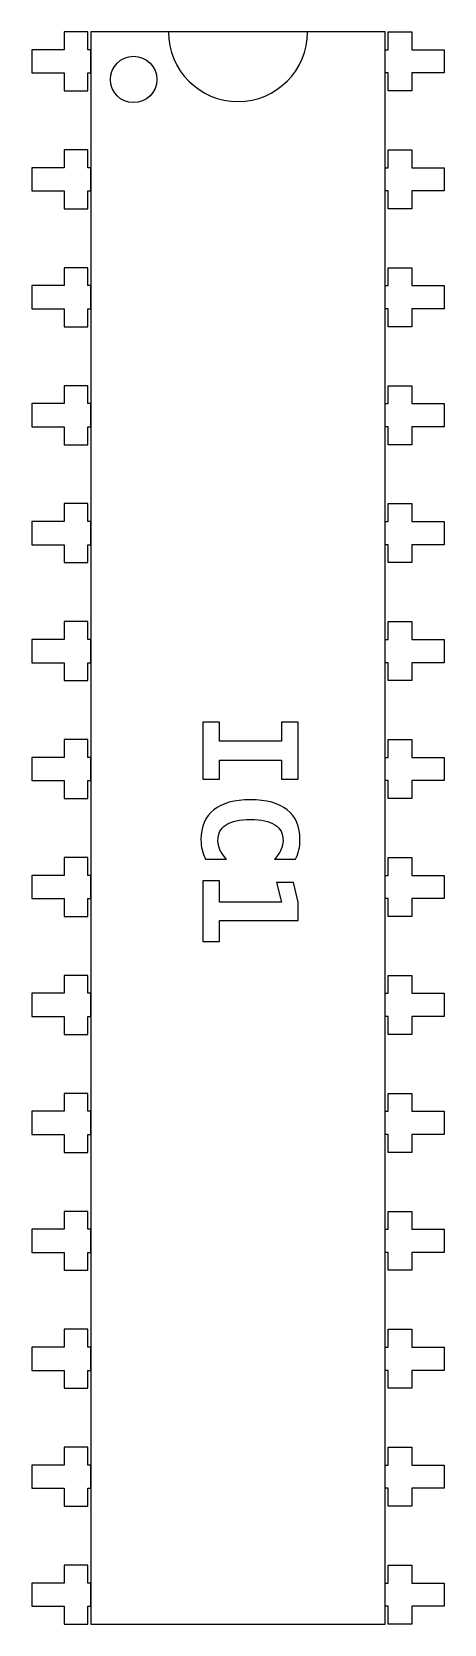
# Model space of a CAD drawing. Header units: centimetres. Extents: x -10.94 to -10.06, y -16.56 to -13.14.
import ezdxf

# ---------------------------------------------------------------- set-up
doc = ezdxf.new("R2010")
doc.units = ezdxf.units.CM
doc.header["$MEASUREMENT"] = 0
doc.layers.add('Layer 1', color=7, linetype='Continuous')

msp = doc.modelspace()

# ---------------------------------------------------------------- linework, layer by layer
at = {"layer": 'Layer 1', "color": 7, "lineweight": 25}
msp.add_ellipse((-10.725, -13.2379), major_axis=(0.05, 0), ratio=0.9998, dxfattribs=at)
for points, knots in [([(-10.82385, -13.26242), (-10.82385, -13.26242), (-10.87465, -13.26242), (-10.87465, -13.26242), (-10.87465, -13.26242), (-10.87465, -13.26242), (-10.87465, -13.22392), (-10.87465, -13.22392), (-10.87465, -13.22392), (-10.87465, -13.22392), (-10.9445, -13.22392), (-10.9445, -13.22392), (-10.9445, -13.22392), (-10.9445, -13.22392), (-10.9445, -13.17392), (-10.9445, -13.17392), (-10.9445, -13.17392), (-10.9445, -13.17392), (-10.87465, -13.17392), (-10.87465, -13.17392), (-10.87465, -13.17392), (-10.87465, -13.17392), (-10.87465, -13.13542), (-10.87465, -13.13542), (-10.87465, -13.13542), (-10.87465, -13.13542), (-10.82385, -13.13542), (-10.82385, -13.13542), (-10.82385, -13.13542), (-10.82385, -13.13542), (-10.82385, -13.17392), (-10.82385, -13.17392), (-10.82385, -13.17392), (-10.82385, -13.17392), (-10.8175, -13.17392), (-10.8175, -13.17392), (-10.8175, -13.17392), (-10.8175, -13.17392), (-10.8175, -13.22392), (-10.8175, -13.22392), (-10.8175, -13.22392), (-10.8175, -13.22392), (-10.82385, -13.22392), (-10.82385, -13.22392), (-10.82385, -13.22392), (-10.82385, -13.22392), (-10.82385, -13.26242), (-10.82385, -13.26242)], [0, 0, 0, 0, 0.0833333, 0.0833333, 0.0833333, 0.0833333, 0.1666667, 0.1666667, 0.1666667, 0.1666667, 0.25, 0.25, 0.25, 0.25, 0.3333333, 0.3333333, 0.3333333, 0.3333333, 0.4166667, 0.4166667, 0.4166667, 0.4166667, 0.5, 0.5, 0.5, 0.5, 0.5833333, 0.5833333, 0.5833333, 0.5833333, 0.6666667, 0.6666667, 0.6666667, 0.6666667, 0.75, 0.75, 0.75, 0.75, 0.8333333, 0.8333333, 0.8333333, 0.8333333, 0.9166667, 0.9166667, 0.9166667, 0.9166667, 1, 1, 1, 1]), ([(-10.8175, -13.13542), (-10.8175, -13.13542), (-10.18251, -13.13542), (-10.18251, -13.13542), (-10.18251, -13.13542), (-10.18251, -13.13542), (-10.18251, -16.5644), (-10.18251, -16.5644), (-10.18251, -16.5644), (-10.18251, -16.5644), (-10.8175, -16.5644), (-10.8175, -16.5644), (-10.8175, -16.5644), (-10.8175, -16.5644), (-10.8175, -13.13542), (-10.8175, -13.13542)], [0, 0, 0, 0, 0.25, 0.25, 0.25, 0.25, 0.5, 0.5, 0.5, 0.5, 0.75, 0.75, 0.75, 0.75, 1, 1, 1, 1]), ([(-10.5, -13.13542), (-10.5, -13.13542), (-10.35001, -13.13542), (-10.35001, -13.13542), (-10.35001, -13.13542), (-10.35001, -13.21824), (-10.4172, -13.28544), (-10.5, -13.28544), (-10.5, -13.28544), (-10.58281, -13.28544), (-10.65, -13.21824), (-10.65, -13.13542), (-10.65, -13.13542), (-10.65, -13.13542), (-10.5, -13.13542), (-10.5, -13.13542)], [0, 0, 0, 0, 0.25, 0.25, 0.25, 0.25, 0.5, 0.5, 0.5, 0.5, 0.75, 0.75, 0.75, 0.75, 1, 1, 1, 1]), ([(-10.17615, -13.26242), (-10.17615, -13.26242), (-10.12535, -13.26242), (-10.12535, -13.26242), (-10.12535, -13.26242), (-10.12535, -13.26242), (-10.12535, -13.22392), (-10.12535, -13.22392), (-10.12535, -13.22392), (-10.12535, -13.22392), (-10.0555, -13.22392), (-10.0555, -13.22392), (-10.0555, -13.22392), (-10.0555, -13.22392), (-10.0555, -13.17392), (-10.0555, -13.17392), (-10.0555, -13.17392), (-10.0555, -13.17392), (-10.12535, -13.17392), (-10.12535, -13.17392), (-10.12535, -13.17392), (-10.12535, -13.17392), (-10.12535, -13.13542), (-10.12535, -13.13542), (-10.12535, -13.13542), (-10.12535, -13.13542), (-10.17615, -13.13542), (-10.17615, -13.13542), (-10.17615, -13.13542), (-10.17615, -13.13542), (-10.17615, -13.17392), (-10.17615, -13.17392), (-10.17615, -13.17392), (-10.17615, -13.17392), (-10.1825, -13.17392), (-10.1825, -13.17392), (-10.1825, -13.17392), (-10.1825, -13.17392), (-10.1825, -13.22392), (-10.1825, -13.22392), (-10.1825, -13.22392), (-10.1825, -13.22392), (-10.17615, -13.22392), (-10.17615, -13.22392), (-10.17615, -13.22392), (-10.17615, -13.22392), (-10.17615, -13.26242), (-10.17615, -13.26242)], [0, 0, 0, 0, 0.0833333, 0.0833333, 0.0833333, 0.0833333, 0.1666667, 0.1666667, 0.1666667, 0.1666667, 0.25, 0.25, 0.25, 0.25, 0.3333333, 0.3333333, 0.3333333, 0.3333333, 0.4166667, 0.4166667, 0.4166667, 0.4166667, 0.5, 0.5, 0.5, 0.5, 0.5833333, 0.5833333, 0.5833333, 0.5833333, 0.6666667, 0.6666667, 0.6666667, 0.6666667, 0.75, 0.75, 0.75, 0.75, 0.8333333, 0.8333333, 0.8333333, 0.8333333, 0.9166667, 0.9166667, 0.9166667, 0.9166667, 1, 1, 1, 1]), ([(-10.82385, -13.51642), (-10.82385, -13.51642), (-10.87465, -13.51642), (-10.87465, -13.51642), (-10.87465, -13.51642), (-10.87465, -13.51642), (-10.87465, -13.47792), (-10.87465, -13.47792), (-10.87465, -13.47792), (-10.87465, -13.47792), (-10.9445, -13.47792), (-10.9445, -13.47792), (-10.9445, -13.47792), (-10.9445, -13.47792), (-10.9445, -13.42792), (-10.9445, -13.42792), (-10.9445, -13.42792), (-10.9445, -13.42792), (-10.87465, -13.42792), (-10.87465, -13.42792), (-10.87465, -13.42792), (-10.87465, -13.42792), (-10.87465, -13.38942), (-10.87465, -13.38942), (-10.87465, -13.38942), (-10.87465, -13.38942), (-10.82385, -13.38942), (-10.82385, -13.38942), (-10.82385, -13.38942), (-10.82385, -13.38942), (-10.82385, -13.42792), (-10.82385, -13.42792), (-10.82385, -13.42792), (-10.82385, -13.42792), (-10.8175, -13.42792), (-10.8175, -13.42792), (-10.8175, -13.42792), (-10.8175, -13.42792), (-10.8175, -13.47792), (-10.8175, -13.47792), (-10.8175, -13.47792), (-10.8175, -13.47792), (-10.82385, -13.47792), (-10.82385, -13.47792), (-10.82385, -13.47792), (-10.82385, -13.47792), (-10.82385, -13.51642), (-10.82385, -13.51642)], [0, 0, 0, 0, 0.0833333, 0.0833333, 0.0833333, 0.0833333, 0.1666667, 0.1666667, 0.1666667, 0.1666667, 0.25, 0.25, 0.25, 0.25, 0.3333333, 0.3333333, 0.3333333, 0.3333333, 0.4166667, 0.4166667, 0.4166667, 0.4166667, 0.5, 0.5, 0.5, 0.5, 0.5833333, 0.5833333, 0.5833333, 0.5833333, 0.6666667, 0.6666667, 0.6666667, 0.6666667, 0.75, 0.75, 0.75, 0.75, 0.8333333, 0.8333333, 0.8333333, 0.8333333, 0.9166667, 0.9166667, 0.9166667, 0.9166667, 1, 1, 1, 1]), ([(-10.17615, -13.51642), (-10.17615, -13.51642), (-10.12535, -13.51642), (-10.12535, -13.51642), (-10.12535, -13.51642), (-10.12535, -13.51642), (-10.12535, -13.47792), (-10.12535, -13.47792), (-10.12535, -13.47792), (-10.12535, -13.47792), (-10.0555, -13.47792), (-10.0555, -13.47792), (-10.0555, -13.47792), (-10.0555, -13.47792), (-10.0555, -13.42792), (-10.0555, -13.42792), (-10.0555, -13.42792), (-10.0555, -13.42792), (-10.12535, -13.42792), (-10.12535, -13.42792), (-10.12535, -13.42792), (-10.12535, -13.42792), (-10.12535, -13.38942), (-10.12535, -13.38942), (-10.12535, -13.38942), (-10.12535, -13.38942), (-10.17615, -13.38942), (-10.17615, -13.38942), (-10.17615, -13.38942), (-10.17615, -13.38942), (-10.17615, -13.42792), (-10.17615, -13.42792), (-10.17615, -13.42792), (-10.17615, -13.42792), (-10.1825, -13.42792), (-10.1825, -13.42792), (-10.1825, -13.42792), (-10.1825, -13.42792), (-10.1825, -13.47792), (-10.1825, -13.47792), (-10.1825, -13.47792), (-10.1825, -13.47792), (-10.17615, -13.47792), (-10.17615, -13.47792), (-10.17615, -13.47792), (-10.17615, -13.47792), (-10.17615, -13.51642), (-10.17615, -13.51642)], [0, 0, 0, 0, 0.0833333, 0.0833333, 0.0833333, 0.0833333, 0.1666667, 0.1666667, 0.1666667, 0.1666667, 0.25, 0.25, 0.25, 0.25, 0.3333333, 0.3333333, 0.3333333, 0.3333333, 0.4166667, 0.4166667, 0.4166667, 0.4166667, 0.5, 0.5, 0.5, 0.5, 0.5833333, 0.5833333, 0.5833333, 0.5833333, 0.6666667, 0.6666667, 0.6666667, 0.6666667, 0.75, 0.75, 0.75, 0.75, 0.8333333, 0.8333333, 0.8333333, 0.8333333, 0.9166667, 0.9166667, 0.9166667, 0.9166667, 1, 1, 1, 1]), ([(-10.82385, -13.77042), (-10.82385, -13.77042), (-10.87465, -13.77042), (-10.87465, -13.77042), (-10.87465, -13.77042), (-10.87465, -13.77042), (-10.87465, -13.73192), (-10.87465, -13.73192), (-10.87465, -13.73192), (-10.87465, -13.73192), (-10.9445, -13.73192), (-10.9445, -13.73192), (-10.9445, -13.73192), (-10.9445, -13.73192), (-10.9445, -13.68192), (-10.9445, -13.68192), (-10.9445, -13.68192), (-10.9445, -13.68192), (-10.87465, -13.68192), (-10.87465, -13.68192), (-10.87465, -13.68192), (-10.87465, -13.68192), (-10.87465, -13.64342), (-10.87465, -13.64342), (-10.87465, -13.64342), (-10.87465, -13.64342), (-10.82385, -13.64342), (-10.82385, -13.64342), (-10.82385, -13.64342), (-10.82385, -13.64342), (-10.82385, -13.68192), (-10.82385, -13.68192), (-10.82385, -13.68192), (-10.82385, -13.68192), (-10.8175, -13.68192), (-10.8175, -13.68192), (-10.8175, -13.68192), (-10.8175, -13.68192), (-10.8175, -13.73192), (-10.8175, -13.73192), (-10.8175, -13.73192), (-10.8175, -13.73192), (-10.82385, -13.73192), (-10.82385, -13.73192), (-10.82385, -13.73192), (-10.82385, -13.73192), (-10.82385, -13.77042), (-10.82385, -13.77042)], [0, 0, 0, 0, 0.0833333, 0.0833333, 0.0833333, 0.0833333, 0.1666667, 0.1666667, 0.1666667, 0.1666667, 0.25, 0.25, 0.25, 0.25, 0.3333333, 0.3333333, 0.3333333, 0.3333333, 0.4166667, 0.4166667, 0.4166667, 0.4166667, 0.5, 0.5, 0.5, 0.5, 0.5833333, 0.5833333, 0.5833333, 0.5833333, 0.6666667, 0.6666667, 0.6666667, 0.6666667, 0.75, 0.75, 0.75, 0.75, 0.8333333, 0.8333333, 0.8333333, 0.8333333, 0.9166667, 0.9166667, 0.9166667, 0.9166667, 1, 1, 1, 1]), ([(-10.17615, -13.77042), (-10.17615, -13.77042), (-10.12535, -13.77042), (-10.12535, -13.77042), (-10.12535, -13.77042), (-10.12535, -13.77042), (-10.12535, -13.73192), (-10.12535, -13.73192), (-10.12535, -13.73192), (-10.12535, -13.73192), (-10.0555, -13.73192), (-10.0555, -13.73192), (-10.0555, -13.73192), (-10.0555, -13.73192), (-10.0555, -13.68192), (-10.0555, -13.68192), (-10.0555, -13.68192), (-10.0555, -13.68192), (-10.12535, -13.68192), (-10.12535, -13.68192), (-10.12535, -13.68192), (-10.12535, -13.68192), (-10.12535, -13.64342), (-10.12535, -13.64342), (-10.12535, -13.64342), (-10.12535, -13.64342), (-10.17615, -13.64342), (-10.17615, -13.64342), (-10.17615, -13.64342), (-10.17615, -13.64342), (-10.17615, -13.68192), (-10.17615, -13.68192), (-10.17615, -13.68192), (-10.17615, -13.68192), (-10.1825, -13.68192), (-10.1825, -13.68192), (-10.1825, -13.68192), (-10.1825, -13.68192), (-10.1825, -13.73192), (-10.1825, -13.73192), (-10.1825, -13.73192), (-10.1825, -13.73192), (-10.17615, -13.73192), (-10.17615, -13.73192), (-10.17615, -13.73192), (-10.17615, -13.73192), (-10.17615, -13.77042), (-10.17615, -13.77042)], [0, 0, 0, 0, 0.0833333, 0.0833333, 0.0833333, 0.0833333, 0.1666667, 0.1666667, 0.1666667, 0.1666667, 0.25, 0.25, 0.25, 0.25, 0.3333333, 0.3333333, 0.3333333, 0.3333333, 0.4166667, 0.4166667, 0.4166667, 0.4166667, 0.5, 0.5, 0.5, 0.5, 0.5833333, 0.5833333, 0.5833333, 0.5833333, 0.6666667, 0.6666667, 0.6666667, 0.6666667, 0.75, 0.75, 0.75, 0.75, 0.8333333, 0.8333333, 0.8333333, 0.8333333, 0.9166667, 0.9166667, 0.9166667, 0.9166667, 1, 1, 1, 1]), ([(-10.82385, -14.02442), (-10.82385, -14.02442), (-10.87465, -14.02442), (-10.87465, -14.02442), (-10.87465, -14.02442), (-10.87465, -14.02442), (-10.87465, -13.98592), (-10.87465, -13.98592), (-10.87465, -13.98592), (-10.87465, -13.98592), (-10.9445, -13.98592), (-10.9445, -13.98592), (-10.9445, -13.98592), (-10.9445, -13.98592), (-10.9445, -13.93592), (-10.9445, -13.93592), (-10.9445, -13.93592), (-10.9445, -13.93592), (-10.87465, -13.93592), (-10.87465, -13.93592), (-10.87465, -13.93592), (-10.87465, -13.93592), (-10.87465, -13.89742), (-10.87465, -13.89742), (-10.87465, -13.89742), (-10.87465, -13.89742), (-10.82385, -13.89742), (-10.82385, -13.89742), (-10.82385, -13.89742), (-10.82385, -13.89742), (-10.82385, -13.93592), (-10.82385, -13.93592), (-10.82385, -13.93592), (-10.82385, -13.93592), (-10.8175, -13.93592), (-10.8175, -13.93592), (-10.8175, -13.93592), (-10.8175, -13.93592), (-10.8175, -13.98592), (-10.8175, -13.98592), (-10.8175, -13.98592), (-10.8175, -13.98592), (-10.82385, -13.98592), (-10.82385, -13.98592), (-10.82385, -13.98592), (-10.82385, -13.98592), (-10.82385, -14.02442), (-10.82385, -14.02442)], [0, 0, 0, 0, 0.0833333, 0.0833333, 0.0833333, 0.0833333, 0.1666667, 0.1666667, 0.1666667, 0.1666667, 0.25, 0.25, 0.25, 0.25, 0.3333333, 0.3333333, 0.3333333, 0.3333333, 0.4166667, 0.4166667, 0.4166667, 0.4166667, 0.5, 0.5, 0.5, 0.5, 0.5833333, 0.5833333, 0.5833333, 0.5833333, 0.6666667, 0.6666667, 0.6666667, 0.6666667, 0.75, 0.75, 0.75, 0.75, 0.8333333, 0.8333333, 0.8333333, 0.8333333, 0.9166667, 0.9166667, 0.9166667, 0.9166667, 1, 1, 1, 1]), ([(-10.17615, -14.02442), (-10.17615, -14.02442), (-10.12535, -14.02442), (-10.12535, -14.02442), (-10.12535, -14.02442), (-10.12535, -14.02442), (-10.12535, -13.98592), (-10.12535, -13.98592), (-10.12535, -13.98592), (-10.12535, -13.98592), (-10.0555, -13.98592), (-10.0555, -13.98592), (-10.0555, -13.98592), (-10.0555, -13.98592), (-10.0555, -13.93592), (-10.0555, -13.93592), (-10.0555, -13.93592), (-10.0555, -13.93592), (-10.12535, -13.93592), (-10.12535, -13.93592), (-10.12535, -13.93592), (-10.12535, -13.93592), (-10.12535, -13.89742), (-10.12535, -13.89742), (-10.12535, -13.89742), (-10.12535, -13.89742), (-10.17615, -13.89742), (-10.17615, -13.89742), (-10.17615, -13.89742), (-10.17615, -13.89742), (-10.17615, -13.93592), (-10.17615, -13.93592), (-10.17615, -13.93592), (-10.17615, -13.93592), (-10.1825, -13.93592), (-10.1825, -13.93592), (-10.1825, -13.93592), (-10.1825, -13.93592), (-10.1825, -13.98592), (-10.1825, -13.98592), (-10.1825, -13.98592), (-10.1825, -13.98592), (-10.17615, -13.98592), (-10.17615, -13.98592), (-10.17615, -13.98592), (-10.17615, -13.98592), (-10.17615, -14.02442), (-10.17615, -14.02442)], [0, 0, 0, 0, 0.0833333, 0.0833333, 0.0833333, 0.0833333, 0.1666667, 0.1666667, 0.1666667, 0.1666667, 0.25, 0.25, 0.25, 0.25, 0.3333333, 0.3333333, 0.3333333, 0.3333333, 0.4166667, 0.4166667, 0.4166667, 0.4166667, 0.5, 0.5, 0.5, 0.5, 0.5833333, 0.5833333, 0.5833333, 0.5833333, 0.6666667, 0.6666667, 0.6666667, 0.6666667, 0.75, 0.75, 0.75, 0.75, 0.8333333, 0.8333333, 0.8333333, 0.8333333, 0.9166667, 0.9166667, 0.9166667, 0.9166667, 1, 1, 1, 1]), ([(-10.82385, -14.27842), (-10.82385, -14.27842), (-10.87465, -14.27842), (-10.87465, -14.27842), (-10.87465, -14.27842), (-10.87465, -14.27842), (-10.87465, -14.23992), (-10.87465, -14.23992), (-10.87465, -14.23992), (-10.87465, -14.23992), (-10.9445, -14.23992), (-10.9445, -14.23992), (-10.9445, -14.23992), (-10.9445, -14.23992), (-10.9445, -14.18992), (-10.9445, -14.18992), (-10.9445, -14.18992), (-10.9445, -14.18992), (-10.87465, -14.18992), (-10.87465, -14.18992), (-10.87465, -14.18992), (-10.87465, -14.18992), (-10.87465, -14.15142), (-10.87465, -14.15142), (-10.87465, -14.15142), (-10.87465, -14.15142), (-10.82385, -14.15142), (-10.82385, -14.15142), (-10.82385, -14.15142), (-10.82385, -14.15142), (-10.82385, -14.18992), (-10.82385, -14.18992), (-10.82385, -14.18992), (-10.82385, -14.18992), (-10.8175, -14.18992), (-10.8175, -14.18992), (-10.8175, -14.18992), (-10.8175, -14.18992), (-10.8175, -14.23992), (-10.8175, -14.23992), (-10.8175, -14.23992), (-10.8175, -14.23992), (-10.82385, -14.23992), (-10.82385, -14.23992), (-10.82385, -14.23992), (-10.82385, -14.23992), (-10.82385, -14.27842), (-10.82385, -14.27842)], [0, 0, 0, 0, 0.0833333, 0.0833333, 0.0833333, 0.0833333, 0.1666667, 0.1666667, 0.1666667, 0.1666667, 0.25, 0.25, 0.25, 0.25, 0.3333333, 0.3333333, 0.3333333, 0.3333333, 0.4166667, 0.4166667, 0.4166667, 0.4166667, 0.5, 0.5, 0.5, 0.5, 0.5833333, 0.5833333, 0.5833333, 0.5833333, 0.6666667, 0.6666667, 0.6666667, 0.6666667, 0.75, 0.75, 0.75, 0.75, 0.8333333, 0.8333333, 0.8333333, 0.8333333, 0.9166667, 0.9166667, 0.9166667, 0.9166667, 1, 1, 1, 1]), ([(-10.17615, -14.27842), (-10.17615, -14.27842), (-10.12535, -14.27842), (-10.12535, -14.27842), (-10.12535, -14.27842), (-10.12535, -14.27842), (-10.12535, -14.23992), (-10.12535, -14.23992), (-10.12535, -14.23992), (-10.12535, -14.23992), (-10.0555, -14.23992), (-10.0555, -14.23992), (-10.0555, -14.23992), (-10.0555, -14.23992), (-10.0555, -14.18992), (-10.0555, -14.18992), (-10.0555, -14.18992), (-10.0555, -14.18992), (-10.12535, -14.18992), (-10.12535, -14.18992), (-10.12535, -14.18992), (-10.12535, -14.18992), (-10.12535, -14.15142), (-10.12535, -14.15142), (-10.12535, -14.15142), (-10.12535, -14.15142), (-10.17615, -14.15142), (-10.17615, -14.15142), (-10.17615, -14.15142), (-10.17615, -14.15142), (-10.17615, -14.18992), (-10.17615, -14.18992), (-10.17615, -14.18992), (-10.17615, -14.18992), (-10.1825, -14.18992), (-10.1825, -14.18992), (-10.1825, -14.18992), (-10.1825, -14.18992), (-10.1825, -14.23992), (-10.1825, -14.23992), (-10.1825, -14.23992), (-10.1825, -14.23992), (-10.17615, -14.23992), (-10.17615, -14.23992), (-10.17615, -14.23992), (-10.17615, -14.23992), (-10.17615, -14.27842), (-10.17615, -14.27842)], [0, 0, 0, 0, 0.0833333, 0.0833333, 0.0833333, 0.0833333, 0.1666667, 0.1666667, 0.1666667, 0.1666667, 0.25, 0.25, 0.25, 0.25, 0.3333333, 0.3333333, 0.3333333, 0.3333333, 0.4166667, 0.4166667, 0.4166667, 0.4166667, 0.5, 0.5, 0.5, 0.5, 0.5833333, 0.5833333, 0.5833333, 0.5833333, 0.6666667, 0.6666667, 0.6666667, 0.6666667, 0.75, 0.75, 0.75, 0.75, 0.8333333, 0.8333333, 0.8333333, 0.8333333, 0.9166667, 0.9166667, 0.9166667, 0.9166667, 1, 1, 1, 1]), ([(-10.82385, -14.53242), (-10.82385, -14.53242), (-10.87465, -14.53242), (-10.87465, -14.53242), (-10.87465, -14.53242), (-10.87465, -14.53242), (-10.87465, -14.49392), (-10.87465, -14.49392), (-10.87465, -14.49392), (-10.87465, -14.49392), (-10.9445, -14.49392), (-10.9445, -14.49392), (-10.9445, -14.49392), (-10.9445, -14.49392), (-10.9445, -14.44392), (-10.9445, -14.44392), (-10.9445, -14.44392), (-10.9445, -14.44392), (-10.87465, -14.44392), (-10.87465, -14.44392), (-10.87465, -14.44392), (-10.87465, -14.44392), (-10.87465, -14.40542), (-10.87465, -14.40542), (-10.87465, -14.40542), (-10.87465, -14.40542), (-10.82385, -14.40542), (-10.82385, -14.40542), (-10.82385, -14.40542), (-10.82385, -14.40542), (-10.82385, -14.44392), (-10.82385, -14.44392), (-10.82385, -14.44392), (-10.82385, -14.44392), (-10.8175, -14.44392), (-10.8175, -14.44392), (-10.8175, -14.44392), (-10.8175, -14.44392), (-10.8175, -14.49392), (-10.8175, -14.49392), (-10.8175, -14.49392), (-10.8175, -14.49392), (-10.82385, -14.49392), (-10.82385, -14.49392), (-10.82385, -14.49392), (-10.82385, -14.49392), (-10.82385, -14.53242), (-10.82385, -14.53242)], [0, 0, 0, 0, 0.0833333, 0.0833333, 0.0833333, 0.0833333, 0.1666667, 0.1666667, 0.1666667, 0.1666667, 0.25, 0.25, 0.25, 0.25, 0.3333333, 0.3333333, 0.3333333, 0.3333333, 0.4166667, 0.4166667, 0.4166667, 0.4166667, 0.5, 0.5, 0.5, 0.5, 0.5833333, 0.5833333, 0.5833333, 0.5833333, 0.6666667, 0.6666667, 0.6666667, 0.6666667, 0.75, 0.75, 0.75, 0.75, 0.8333333, 0.8333333, 0.8333333, 0.8333333, 0.9166667, 0.9166667, 0.9166667, 0.9166667, 1, 1, 1, 1]), ([(-10.17615, -14.53242), (-10.17615, -14.53242), (-10.12535, -14.53242), (-10.12535, -14.53242), (-10.12535, -14.53242), (-10.12535, -14.53242), (-10.12535, -14.49392), (-10.12535, -14.49392), (-10.12535, -14.49392), (-10.12535, -14.49392), (-10.0555, -14.49392), (-10.0555, -14.49392), (-10.0555, -14.49392), (-10.0555, -14.49392), (-10.0555, -14.44392), (-10.0555, -14.44392), (-10.0555, -14.44392), (-10.0555, -14.44392), (-10.12535, -14.44392), (-10.12535, -14.44392), (-10.12535, -14.44392), (-10.12535, -14.44392), (-10.12535, -14.40542), (-10.12535, -14.40542), (-10.12535, -14.40542), (-10.12535, -14.40542), (-10.17615, -14.40542), (-10.17615, -14.40542), (-10.17615, -14.40542), (-10.17615, -14.40542), (-10.17615, -14.44392), (-10.17615, -14.44392), (-10.17615, -14.44392), (-10.17615, -14.44392), (-10.1825, -14.44392), (-10.1825, -14.44392), (-10.1825, -14.44392), (-10.1825, -14.44392), (-10.1825, -14.49392), (-10.1825, -14.49392), (-10.1825, -14.49392), (-10.1825, -14.49392), (-10.17615, -14.49392), (-10.17615, -14.49392), (-10.17615, -14.49392), (-10.17615, -14.49392), (-10.17615, -14.53242), (-10.17615, -14.53242)], [0, 0, 0, 0, 0.0833333, 0.0833333, 0.0833333, 0.0833333, 0.1666667, 0.1666667, 0.1666667, 0.1666667, 0.25, 0.25, 0.25, 0.25, 0.3333333, 0.3333333, 0.3333333, 0.3333333, 0.4166667, 0.4166667, 0.4166667, 0.4166667, 0.5, 0.5, 0.5, 0.5, 0.5833333, 0.5833333, 0.5833333, 0.5833333, 0.6666667, 0.6666667, 0.6666667, 0.6666667, 0.75, 0.75, 0.75, 0.75, 0.8333333, 0.8333333, 0.8333333, 0.8333333, 0.9166667, 0.9166667, 0.9166667, 0.9166667, 1, 1, 1, 1]), ([(-10.82385, -14.78642), (-10.82385, -14.78642), (-10.87465, -14.78642), (-10.87465, -14.78642), (-10.87465, -14.78642), (-10.87465, -14.78642), (-10.87465, -14.74792), (-10.87465, -14.74792), (-10.87465, -14.74792), (-10.87465, -14.74792), (-10.9445, -14.74792), (-10.9445, -14.74792), (-10.9445, -14.74792), (-10.9445, -14.74792), (-10.9445, -14.69792), (-10.9445, -14.69792), (-10.9445, -14.69792), (-10.9445, -14.69792), (-10.87465, -14.69792), (-10.87465, -14.69792), (-10.87465, -14.69792), (-10.87465, -14.69792), (-10.87465, -14.65942), (-10.87465, -14.65942), (-10.87465, -14.65942), (-10.87465, -14.65942), (-10.82385, -14.65942), (-10.82385, -14.65942), (-10.82385, -14.65942), (-10.82385, -14.65942), (-10.82385, -14.69792), (-10.82385, -14.69792), (-10.82385, -14.69792), (-10.82385, -14.69792), (-10.8175, -14.69792), (-10.8175, -14.69792), (-10.8175, -14.69792), (-10.8175, -14.69792), (-10.8175, -14.74792), (-10.8175, -14.74792), (-10.8175, -14.74792), (-10.8175, -14.74792), (-10.82385, -14.74792), (-10.82385, -14.74792), (-10.82385, -14.74792), (-10.82385, -14.74792), (-10.82385, -14.78642), (-10.82385, -14.78642)], [0, 0, 0, 0, 0.0833333, 0.0833333, 0.0833333, 0.0833333, 0.1666667, 0.1666667, 0.1666667, 0.1666667, 0.25, 0.25, 0.25, 0.25, 0.3333333, 0.3333333, 0.3333333, 0.3333333, 0.4166667, 0.4166667, 0.4166667, 0.4166667, 0.5, 0.5, 0.5, 0.5, 0.5833333, 0.5833333, 0.5833333, 0.5833333, 0.6666667, 0.6666667, 0.6666667, 0.6666667, 0.75, 0.75, 0.75, 0.75, 0.8333333, 0.8333333, 0.8333333, 0.8333333, 0.9166667, 0.9166667, 0.9166667, 0.9166667, 1, 1, 1, 1]), ([(-10.17615, -14.78642), (-10.17615, -14.78642), (-10.12535, -14.78642), (-10.12535, -14.78642), (-10.12535, -14.78642), (-10.12535, -14.78642), (-10.12535, -14.74792), (-10.12535, -14.74792), (-10.12535, -14.74792), (-10.12535, -14.74792), (-10.0555, -14.74792), (-10.0555, -14.74792), (-10.0555, -14.74792), (-10.0555, -14.74792), (-10.0555, -14.69792), (-10.0555, -14.69792), (-10.0555, -14.69792), (-10.0555, -14.69792), (-10.12535, -14.69792), (-10.12535, -14.69792), (-10.12535, -14.69792), (-10.12535, -14.69792), (-10.12535, -14.65942), (-10.12535, -14.65942), (-10.12535, -14.65942), (-10.12535, -14.65942), (-10.17615, -14.65942), (-10.17615, -14.65942), (-10.17615, -14.65942), (-10.17615, -14.65942), (-10.17615, -14.69792), (-10.17615, -14.69792), (-10.17615, -14.69792), (-10.17615, -14.69792), (-10.1825, -14.69792), (-10.1825, -14.69792), (-10.1825, -14.69792), (-10.1825, -14.69792), (-10.1825, -14.74792), (-10.1825, -14.74792), (-10.1825, -14.74792), (-10.1825, -14.74792), (-10.17615, -14.74792), (-10.17615, -14.74792), (-10.17615, -14.74792), (-10.17615, -14.74792), (-10.17615, -14.78642), (-10.17615, -14.78642)], [0, 0, 0, 0, 0.0833333, 0.0833333, 0.0833333, 0.0833333, 0.1666667, 0.1666667, 0.1666667, 0.1666667, 0.25, 0.25, 0.25, 0.25, 0.3333333, 0.3333333, 0.3333333, 0.3333333, 0.4166667, 0.4166667, 0.4166667, 0.4166667, 0.5, 0.5, 0.5, 0.5, 0.5833333, 0.5833333, 0.5833333, 0.5833333, 0.6666667, 0.6666667, 0.6666667, 0.6666667, 0.75, 0.75, 0.75, 0.75, 0.8333333, 0.8333333, 0.8333333, 0.8333333, 0.9166667, 0.9166667, 0.9166667, 0.9166667, 1, 1, 1, 1]), ([(-10.82385, -15.04042), (-10.82385, -15.04042), (-10.87465, -15.04042), (-10.87465, -15.04042), (-10.87465, -15.04042), (-10.87465, -15.04042), (-10.87465, -15.00192), (-10.87465, -15.00192), (-10.87465, -15.00192), (-10.87465, -15.00192), (-10.9445, -15.00192), (-10.9445, -15.00192), (-10.9445, -15.00192), (-10.9445, -15.00192), (-10.9445, -14.95192), (-10.9445, -14.95192), (-10.9445, -14.95192), (-10.9445, -14.95192), (-10.87465, -14.95192), (-10.87465, -14.95192), (-10.87465, -14.95192), (-10.87465, -14.95192), (-10.87465, -14.91342), (-10.87465, -14.91342), (-10.87465, -14.91342), (-10.87465, -14.91342), (-10.82385, -14.91342), (-10.82385, -14.91342), (-10.82385, -14.91342), (-10.82385, -14.91342), (-10.82385, -14.95192), (-10.82385, -14.95192), (-10.82385, -14.95192), (-10.82385, -14.95192), (-10.8175, -14.95192), (-10.8175, -14.95192), (-10.8175, -14.95192), (-10.8175, -14.95192), (-10.8175, -15.00192), (-10.8175, -15.00192), (-10.8175, -15.00192), (-10.8175, -15.00192), (-10.82385, -15.00192), (-10.82385, -15.00192), (-10.82385, -15.00192), (-10.82385, -15.00192), (-10.82385, -15.04042), (-10.82385, -15.04042)], [0, 0, 0, 0, 0.0833333, 0.0833333, 0.0833333, 0.0833333, 0.1666667, 0.1666667, 0.1666667, 0.1666667, 0.25, 0.25, 0.25, 0.25, 0.3333333, 0.3333333, 0.3333333, 0.3333333, 0.4166667, 0.4166667, 0.4166667, 0.4166667, 0.5, 0.5, 0.5, 0.5, 0.5833333, 0.5833333, 0.5833333, 0.5833333, 0.6666667, 0.6666667, 0.6666667, 0.6666667, 0.75, 0.75, 0.75, 0.75, 0.8333333, 0.8333333, 0.8333333, 0.8333333, 0.9166667, 0.9166667, 0.9166667, 0.9166667, 1, 1, 1, 1]), ([(-10.17615, -15.04042), (-10.17615, -15.04042), (-10.12535, -15.04042), (-10.12535, -15.04042), (-10.12535, -15.04042), (-10.12535, -15.04042), (-10.12535, -15.00192), (-10.12535, -15.00192), (-10.12535, -15.00192), (-10.12535, -15.00192), (-10.0555, -15.00192), (-10.0555, -15.00192), (-10.0555, -15.00192), (-10.0555, -15.00192), (-10.0555, -14.95192), (-10.0555, -14.95192), (-10.0555, -14.95192), (-10.0555, -14.95192), (-10.12535, -14.95192), (-10.12535, -14.95192), (-10.12535, -14.95192), (-10.12535, -14.95192), (-10.12535, -14.91342), (-10.12535, -14.91342), (-10.12535, -14.91342), (-10.12535, -14.91342), (-10.17615, -14.91342), (-10.17615, -14.91342), (-10.17615, -14.91342), (-10.17615, -14.91342), (-10.17615, -14.95192), (-10.17615, -14.95192), (-10.17615, -14.95192), (-10.17615, -14.95192), (-10.1825, -14.95192), (-10.1825, -14.95192), (-10.1825, -14.95192), (-10.1825, -14.95192), (-10.1825, -15.00192), (-10.1825, -15.00192), (-10.1825, -15.00192), (-10.1825, -15.00192), (-10.17615, -15.00192), (-10.17615, -15.00192), (-10.17615, -15.00192), (-10.17615, -15.00192), (-10.17615, -15.04042), (-10.17615, -15.04042)], [0, 0, 0, 0, 0.0833333, 0.0833333, 0.0833333, 0.0833333, 0.1666667, 0.1666667, 0.1666667, 0.1666667, 0.25, 0.25, 0.25, 0.25, 0.3333333, 0.3333333, 0.3333333, 0.3333333, 0.4166667, 0.4166667, 0.4166667, 0.4166667, 0.5, 0.5, 0.5, 0.5, 0.5833333, 0.5833333, 0.5833333, 0.5833333, 0.6666667, 0.6666667, 0.6666667, 0.6666667, 0.75, 0.75, 0.75, 0.75, 0.8333333, 0.8333333, 0.8333333, 0.8333333, 0.9166667, 0.9166667, 0.9166667, 0.9166667, 1, 1, 1, 1]), ([(-10.82385, -15.29442), (-10.82385, -15.29442), (-10.87465, -15.29442), (-10.87465, -15.29442), (-10.87465, -15.29442), (-10.87465, -15.29442), (-10.87465, -15.25592), (-10.87465, -15.25592), (-10.87465, -15.25592), (-10.87465, -15.25592), (-10.9445, -15.25592), (-10.9445, -15.25592), (-10.9445, -15.25592), (-10.9445, -15.25592), (-10.9445, -15.20592), (-10.9445, -15.20592), (-10.9445, -15.20592), (-10.9445, -15.20592), (-10.87465, -15.20592), (-10.87465, -15.20592), (-10.87465, -15.20592), (-10.87465, -15.20592), (-10.87465, -15.16742), (-10.87465, -15.16742), (-10.87465, -15.16742), (-10.87465, -15.16742), (-10.82385, -15.16742), (-10.82385, -15.16742), (-10.82385, -15.16742), (-10.82385, -15.16742), (-10.82385, -15.20592), (-10.82385, -15.20592), (-10.82385, -15.20592), (-10.82385, -15.20592), (-10.8175, -15.20592), (-10.8175, -15.20592), (-10.8175, -15.20592), (-10.8175, -15.20592), (-10.8175, -15.25592), (-10.8175, -15.25592), (-10.8175, -15.25592), (-10.8175, -15.25592), (-10.82385, -15.25592), (-10.82385, -15.25592), (-10.82385, -15.25592), (-10.82385, -15.25592), (-10.82385, -15.29442), (-10.82385, -15.29442)], [0, 0, 0, 0, 0.0833333, 0.0833333, 0.0833333, 0.0833333, 0.1666667, 0.1666667, 0.1666667, 0.1666667, 0.25, 0.25, 0.25, 0.25, 0.3333333, 0.3333333, 0.3333333, 0.3333333, 0.4166667, 0.4166667, 0.4166667, 0.4166667, 0.5, 0.5, 0.5, 0.5, 0.5833333, 0.5833333, 0.5833333, 0.5833333, 0.6666667, 0.6666667, 0.6666667, 0.6666667, 0.75, 0.75, 0.75, 0.75, 0.8333333, 0.8333333, 0.8333333, 0.8333333, 0.9166667, 0.9166667, 0.9166667, 0.9166667, 1, 1, 1, 1]), ([(-10.17615, -15.29442), (-10.17615, -15.29442), (-10.12535, -15.29442), (-10.12535, -15.29442), (-10.12535, -15.29442), (-10.12535, -15.29442), (-10.12535, -15.25592), (-10.12535, -15.25592), (-10.12535, -15.25592), (-10.12535, -15.25592), (-10.0555, -15.25592), (-10.0555, -15.25592), (-10.0555, -15.25592), (-10.0555, -15.25592), (-10.0555, -15.20592), (-10.0555, -15.20592), (-10.0555, -15.20592), (-10.0555, -15.20592), (-10.12535, -15.20592), (-10.12535, -15.20592), (-10.12535, -15.20592), (-10.12535, -15.20592), (-10.12535, -15.16742), (-10.12535, -15.16742), (-10.12535, -15.16742), (-10.12535, -15.16742), (-10.17615, -15.16742), (-10.17615, -15.16742), (-10.17615, -15.16742), (-10.17615, -15.16742), (-10.17615, -15.20592), (-10.17615, -15.20592), (-10.17615, -15.20592), (-10.17615, -15.20592), (-10.1825, -15.20592), (-10.1825, -15.20592), (-10.1825, -15.20592), (-10.1825, -15.20592), (-10.1825, -15.25592), (-10.1825, -15.25592), (-10.1825, -15.25592), (-10.1825, -15.25592), (-10.17615, -15.25592), (-10.17615, -15.25592), (-10.17615, -15.25592), (-10.17615, -15.25592), (-10.17615, -15.29442), (-10.17615, -15.29442)], [0, 0, 0, 0, 0.0833333, 0.0833333, 0.0833333, 0.0833333, 0.1666667, 0.1666667, 0.1666667, 0.1666667, 0.25, 0.25, 0.25, 0.25, 0.3333333, 0.3333333, 0.3333333, 0.3333333, 0.4166667, 0.4166667, 0.4166667, 0.4166667, 0.5, 0.5, 0.5, 0.5, 0.5833333, 0.5833333, 0.5833333, 0.5833333, 0.6666667, 0.6666667, 0.6666667, 0.6666667, 0.75, 0.75, 0.75, 0.75, 0.8333333, 0.8333333, 0.8333333, 0.8333333, 0.9166667, 0.9166667, 0.9166667, 0.9166667, 1, 1, 1, 1]), ([(-10.82385, -15.54842), (-10.82385, -15.54842), (-10.87465, -15.54842), (-10.87465, -15.54842), (-10.87465, -15.54842), (-10.87465, -15.54842), (-10.87465, -15.50992), (-10.87465, -15.50992), (-10.87465, -15.50992), (-10.87465, -15.50992), (-10.9445, -15.50992), (-10.9445, -15.50992), (-10.9445, -15.50992), (-10.9445, -15.50992), (-10.9445, -15.45992), (-10.9445, -15.45992), (-10.9445, -15.45992), (-10.9445, -15.45992), (-10.87465, -15.45992), (-10.87465, -15.45992), (-10.87465, -15.45992), (-10.87465, -15.45992), (-10.87465, -15.42142), (-10.87465, -15.42142), (-10.87465, -15.42142), (-10.87465, -15.42142), (-10.82385, -15.42142), (-10.82385, -15.42142), (-10.82385, -15.42142), (-10.82385, -15.42142), (-10.82385, -15.45992), (-10.82385, -15.45992), (-10.82385, -15.45992), (-10.82385, -15.45992), (-10.8175, -15.45992), (-10.8175, -15.45992), (-10.8175, -15.45992), (-10.8175, -15.45992), (-10.8175, -15.50992), (-10.8175, -15.50992), (-10.8175, -15.50992), (-10.8175, -15.50992), (-10.82385, -15.50992), (-10.82385, -15.50992), (-10.82385, -15.50992), (-10.82385, -15.50992), (-10.82385, -15.54842), (-10.82385, -15.54842)], [0, 0, 0, 0, 0.0833333, 0.0833333, 0.0833333, 0.0833333, 0.1666667, 0.1666667, 0.1666667, 0.1666667, 0.25, 0.25, 0.25, 0.25, 0.3333333, 0.3333333, 0.3333333, 0.3333333, 0.4166667, 0.4166667, 0.4166667, 0.4166667, 0.5, 0.5, 0.5, 0.5, 0.5833333, 0.5833333, 0.5833333, 0.5833333, 0.6666667, 0.6666667, 0.6666667, 0.6666667, 0.75, 0.75, 0.75, 0.75, 0.8333333, 0.8333333, 0.8333333, 0.8333333, 0.9166667, 0.9166667, 0.9166667, 0.9166667, 1, 1, 1, 1]), ([(-10.17615, -15.54842), (-10.17615, -15.54842), (-10.12535, -15.54842), (-10.12535, -15.54842), (-10.12535, -15.54842), (-10.12535, -15.54842), (-10.12535, -15.50992), (-10.12535, -15.50992), (-10.12535, -15.50992), (-10.12535, -15.50992), (-10.0555, -15.50992), (-10.0555, -15.50992), (-10.0555, -15.50992), (-10.0555, -15.50992), (-10.0555, -15.45992), (-10.0555, -15.45992), (-10.0555, -15.45992), (-10.0555, -15.45992), (-10.12535, -15.45992), (-10.12535, -15.45992), (-10.12535, -15.45992), (-10.12535, -15.45992), (-10.12535, -15.42142), (-10.12535, -15.42142), (-10.12535, -15.42142), (-10.12535, -15.42142), (-10.17615, -15.42142), (-10.17615, -15.42142), (-10.17615, -15.42142), (-10.17615, -15.42142), (-10.17615, -15.45992), (-10.17615, -15.45992), (-10.17615, -15.45992), (-10.17615, -15.45992), (-10.1825, -15.45992), (-10.1825, -15.45992), (-10.1825, -15.45992), (-10.1825, -15.45992), (-10.1825, -15.50992), (-10.1825, -15.50992), (-10.1825, -15.50992), (-10.1825, -15.50992), (-10.17615, -15.50992), (-10.17615, -15.50992), (-10.17615, -15.50992), (-10.17615, -15.50992), (-10.17615, -15.54842), (-10.17615, -15.54842)], [0, 0, 0, 0, 0.0833333, 0.0833333, 0.0833333, 0.0833333, 0.1666667, 0.1666667, 0.1666667, 0.1666667, 0.25, 0.25, 0.25, 0.25, 0.3333333, 0.3333333, 0.3333333, 0.3333333, 0.4166667, 0.4166667, 0.4166667, 0.4166667, 0.5, 0.5, 0.5, 0.5, 0.5833333, 0.5833333, 0.5833333, 0.5833333, 0.6666667, 0.6666667, 0.6666667, 0.6666667, 0.75, 0.75, 0.75, 0.75, 0.8333333, 0.8333333, 0.8333333, 0.8333333, 0.9166667, 0.9166667, 0.9166667, 0.9166667, 1, 1, 1, 1]), ([(-10.82385, -15.80242), (-10.82385, -15.80242), (-10.87465, -15.80242), (-10.87465, -15.80242), (-10.87465, -15.80242), (-10.87465, -15.80242), (-10.87465, -15.76392), (-10.87465, -15.76392), (-10.87465, -15.76392), (-10.87465, -15.76392), (-10.9445, -15.76392), (-10.9445, -15.76392), (-10.9445, -15.76392), (-10.9445, -15.76392), (-10.9445, -15.71392), (-10.9445, -15.71392), (-10.9445, -15.71392), (-10.9445, -15.71392), (-10.87465, -15.71392), (-10.87465, -15.71392), (-10.87465, -15.71392), (-10.87465, -15.71392), (-10.87465, -15.67542), (-10.87465, -15.67542), (-10.87465, -15.67542), (-10.87465, -15.67542), (-10.82385, -15.67542), (-10.82385, -15.67542), (-10.82385, -15.67542), (-10.82385, -15.67542), (-10.82385, -15.71392), (-10.82385, -15.71392), (-10.82385, -15.71392), (-10.82385, -15.71392), (-10.8175, -15.71392), (-10.8175, -15.71392), (-10.8175, -15.71392), (-10.8175, -15.71392), (-10.8175, -15.76392), (-10.8175, -15.76392), (-10.8175, -15.76392), (-10.8175, -15.76392), (-10.82385, -15.76392), (-10.82385, -15.76392), (-10.82385, -15.76392), (-10.82385, -15.76392), (-10.82385, -15.80242), (-10.82385, -15.80242)], [0, 0, 0, 0, 0.0833333, 0.0833333, 0.0833333, 0.0833333, 0.1666667, 0.1666667, 0.1666667, 0.1666667, 0.25, 0.25, 0.25, 0.25, 0.3333333, 0.3333333, 0.3333333, 0.3333333, 0.4166667, 0.4166667, 0.4166667, 0.4166667, 0.5, 0.5, 0.5, 0.5, 0.5833333, 0.5833333, 0.5833333, 0.5833333, 0.6666667, 0.6666667, 0.6666667, 0.6666667, 0.75, 0.75, 0.75, 0.75, 0.8333333, 0.8333333, 0.8333333, 0.8333333, 0.9166667, 0.9166667, 0.9166667, 0.9166667, 1, 1, 1, 1]), ([(-10.17615, -15.80242), (-10.17615, -15.80242), (-10.12535, -15.80242), (-10.12535, -15.80242), (-10.12535, -15.80242), (-10.12535, -15.80242), (-10.12535, -15.76392), (-10.12535, -15.76392), (-10.12535, -15.76392), (-10.12535, -15.76392), (-10.0555, -15.76392), (-10.0555, -15.76392), (-10.0555, -15.76392), (-10.0555, -15.76392), (-10.0555, -15.71392), (-10.0555, -15.71392), (-10.0555, -15.71392), (-10.0555, -15.71392), (-10.12535, -15.71392), (-10.12535, -15.71392), (-10.12535, -15.71392), (-10.12535, -15.71392), (-10.12535, -15.67542), (-10.12535, -15.67542), (-10.12535, -15.67542), (-10.12535, -15.67542), (-10.17615, -15.67542), (-10.17615, -15.67542), (-10.17615, -15.67542), (-10.17615, -15.67542), (-10.17615, -15.71392), (-10.17615, -15.71392), (-10.17615, -15.71392), (-10.17615, -15.71392), (-10.1825, -15.71392), (-10.1825, -15.71392), (-10.1825, -15.71392), (-10.1825, -15.71392), (-10.1825, -15.76392), (-10.1825, -15.76392), (-10.1825, -15.76392), (-10.1825, -15.76392), (-10.17615, -15.76392), (-10.17615, -15.76392), (-10.17615, -15.76392), (-10.17615, -15.76392), (-10.17615, -15.80242), (-10.17615, -15.80242)], [0, 0, 0, 0, 0.0833333, 0.0833333, 0.0833333, 0.0833333, 0.1666667, 0.1666667, 0.1666667, 0.1666667, 0.25, 0.25, 0.25, 0.25, 0.3333333, 0.3333333, 0.3333333, 0.3333333, 0.4166667, 0.4166667, 0.4166667, 0.4166667, 0.5, 0.5, 0.5, 0.5, 0.5833333, 0.5833333, 0.5833333, 0.5833333, 0.6666667, 0.6666667, 0.6666667, 0.6666667, 0.75, 0.75, 0.75, 0.75, 0.8333333, 0.8333333, 0.8333333, 0.8333333, 0.9166667, 0.9166667, 0.9166667, 0.9166667, 1, 1, 1, 1]), ([(-10.82385, -16.05642), (-10.82385, -16.05642), (-10.87465, -16.05642), (-10.87465, -16.05642), (-10.87465, -16.05642), (-10.87465, -16.05642), (-10.87465, -16.01792), (-10.87465, -16.01792), (-10.87465, -16.01792), (-10.87465, -16.01792), (-10.9445, -16.01792), (-10.9445, -16.01792), (-10.9445, -16.01792), (-10.9445, -16.01792), (-10.9445, -15.96792), (-10.9445, -15.96792), (-10.9445, -15.96792), (-10.9445, -15.96792), (-10.87465, -15.96792), (-10.87465, -15.96792), (-10.87465, -15.96792), (-10.87465, -15.96792), (-10.87465, -15.92942), (-10.87465, -15.92942), (-10.87465, -15.92942), (-10.87465, -15.92942), (-10.82385, -15.92942), (-10.82385, -15.92942), (-10.82385, -15.92942), (-10.82385, -15.92942), (-10.82385, -15.96792), (-10.82385, -15.96792), (-10.82385, -15.96792), (-10.82385, -15.96792), (-10.8175, -15.96792), (-10.8175, -15.96792), (-10.8175, -15.96792), (-10.8175, -15.96792), (-10.8175, -16.01792), (-10.8175, -16.01792), (-10.8175, -16.01792), (-10.8175, -16.01792), (-10.82385, -16.01792), (-10.82385, -16.01792), (-10.82385, -16.01792), (-10.82385, -16.01792), (-10.82385, -16.05642), (-10.82385, -16.05642)], [0, 0, 0, 0, 0.0833333, 0.0833333, 0.0833333, 0.0833333, 0.1666667, 0.1666667, 0.1666667, 0.1666667, 0.25, 0.25, 0.25, 0.25, 0.3333333, 0.3333333, 0.3333333, 0.3333333, 0.4166667, 0.4166667, 0.4166667, 0.4166667, 0.5, 0.5, 0.5, 0.5, 0.5833333, 0.5833333, 0.5833333, 0.5833333, 0.6666667, 0.6666667, 0.6666667, 0.6666667, 0.75, 0.75, 0.75, 0.75, 0.8333333, 0.8333333, 0.8333333, 0.8333333, 0.9166667, 0.9166667, 0.9166667, 0.9166667, 1, 1, 1, 1]), ([(-10.17615, -16.05642), (-10.17615, -16.05642), (-10.12535, -16.05642), (-10.12535, -16.05642), (-10.12535, -16.05642), (-10.12535, -16.05642), (-10.12535, -16.01792), (-10.12535, -16.01792), (-10.12535, -16.01792), (-10.12535, -16.01792), (-10.0555, -16.01792), (-10.0555, -16.01792), (-10.0555, -16.01792), (-10.0555, -16.01792), (-10.0555, -15.96792), (-10.0555, -15.96792), (-10.0555, -15.96792), (-10.0555, -15.96792), (-10.12535, -15.96792), (-10.12535, -15.96792), (-10.12535, -15.96792), (-10.12535, -15.96792), (-10.12535, -15.92942), (-10.12535, -15.92942), (-10.12535, -15.92942), (-10.12535, -15.92942), (-10.17615, -15.92942), (-10.17615, -15.92942), (-10.17615, -15.92942), (-10.17615, -15.92942), (-10.17615, -15.96792), (-10.17615, -15.96792), (-10.17615, -15.96792), (-10.17615, -15.96792), (-10.1825, -15.96792), (-10.1825, -15.96792), (-10.1825, -15.96792), (-10.1825, -15.96792), (-10.1825, -16.01792), (-10.1825, -16.01792), (-10.1825, -16.01792), (-10.1825, -16.01792), (-10.17615, -16.01792), (-10.17615, -16.01792), (-10.17615, -16.01792), (-10.17615, -16.01792), (-10.17615, -16.05642), (-10.17615, -16.05642)], [0, 0, 0, 0, 0.0833333, 0.0833333, 0.0833333, 0.0833333, 0.1666667, 0.1666667, 0.1666667, 0.1666667, 0.25, 0.25, 0.25, 0.25, 0.3333333, 0.3333333, 0.3333333, 0.3333333, 0.4166667, 0.4166667, 0.4166667, 0.4166667, 0.5, 0.5, 0.5, 0.5, 0.5833333, 0.5833333, 0.5833333, 0.5833333, 0.6666667, 0.6666667, 0.6666667, 0.6666667, 0.75, 0.75, 0.75, 0.75, 0.8333333, 0.8333333, 0.8333333, 0.8333333, 0.9166667, 0.9166667, 0.9166667, 0.9166667, 1, 1, 1, 1]), ([(-10.82385, -16.31042), (-10.82385, -16.31042), (-10.87465, -16.31042), (-10.87465, -16.31042), (-10.87465, -16.31042), (-10.87465, -16.31042), (-10.87465, -16.27192), (-10.87465, -16.27192), (-10.87465, -16.27192), (-10.87465, -16.27192), (-10.9445, -16.27192), (-10.9445, -16.27192), (-10.9445, -16.27192), (-10.9445, -16.27192), (-10.9445, -16.22192), (-10.9445, -16.22192), (-10.9445, -16.22192), (-10.9445, -16.22192), (-10.87465, -16.22192), (-10.87465, -16.22192), (-10.87465, -16.22192), (-10.87465, -16.22192), (-10.87465, -16.18342), (-10.87465, -16.18342), (-10.87465, -16.18342), (-10.87465, -16.18342), (-10.82385, -16.18342), (-10.82385, -16.18342), (-10.82385, -16.18342), (-10.82385, -16.18342), (-10.82385, -16.22192), (-10.82385, -16.22192), (-10.82385, -16.22192), (-10.82385, -16.22192), (-10.8175, -16.22192), (-10.8175, -16.22192), (-10.8175, -16.22192), (-10.8175, -16.22192), (-10.8175, -16.27192), (-10.8175, -16.27192), (-10.8175, -16.27192), (-10.8175, -16.27192), (-10.82385, -16.27192), (-10.82385, -16.27192), (-10.82385, -16.27192), (-10.82385, -16.27192), (-10.82385, -16.31042), (-10.82385, -16.31042)], [0, 0, 0, 0, 0.0833333, 0.0833333, 0.0833333, 0.0833333, 0.1666667, 0.1666667, 0.1666667, 0.1666667, 0.25, 0.25, 0.25, 0.25, 0.3333333, 0.3333333, 0.3333333, 0.3333333, 0.4166667, 0.4166667, 0.4166667, 0.4166667, 0.5, 0.5, 0.5, 0.5, 0.5833333, 0.5833333, 0.5833333, 0.5833333, 0.6666667, 0.6666667, 0.6666667, 0.6666667, 0.75, 0.75, 0.75, 0.75, 0.8333333, 0.8333333, 0.8333333, 0.8333333, 0.9166667, 0.9166667, 0.9166667, 0.9166667, 1, 1, 1, 1]), ([(-10.17615, -16.31042), (-10.17615, -16.31042), (-10.12535, -16.31042), (-10.12535, -16.31042), (-10.12535, -16.31042), (-10.12535, -16.31042), (-10.12535, -16.27192), (-10.12535, -16.27192), (-10.12535, -16.27192), (-10.12535, -16.27192), (-10.0555, -16.27192), (-10.0555, -16.27192), (-10.0555, -16.27192), (-10.0555, -16.27192), (-10.0555, -16.22192), (-10.0555, -16.22192), (-10.0555, -16.22192), (-10.0555, -16.22192), (-10.12535, -16.22192), (-10.12535, -16.22192), (-10.12535, -16.22192), (-10.12535, -16.22192), (-10.12535, -16.18342), (-10.12535, -16.18342), (-10.12535, -16.18342), (-10.12535, -16.18342), (-10.17615, -16.18342), (-10.17615, -16.18342), (-10.17615, -16.18342), (-10.17615, -16.18342), (-10.17615, -16.22192), (-10.17615, -16.22192), (-10.17615, -16.22192), (-10.17615, -16.22192), (-10.1825, -16.22192), (-10.1825, -16.22192), (-10.1825, -16.22192), (-10.1825, -16.22192), (-10.1825, -16.27192), (-10.1825, -16.27192), (-10.1825, -16.27192), (-10.1825, -16.27192), (-10.17615, -16.27192), (-10.17615, -16.27192), (-10.17615, -16.27192), (-10.17615, -16.27192), (-10.17615, -16.31042), (-10.17615, -16.31042)], [0, 0, 0, 0, 0.0833333, 0.0833333, 0.0833333, 0.0833333, 0.1666667, 0.1666667, 0.1666667, 0.1666667, 0.25, 0.25, 0.25, 0.25, 0.3333333, 0.3333333, 0.3333333, 0.3333333, 0.4166667, 0.4166667, 0.4166667, 0.4166667, 0.5, 0.5, 0.5, 0.5, 0.5833333, 0.5833333, 0.5833333, 0.5833333, 0.6666667, 0.6666667, 0.6666667, 0.6666667, 0.75, 0.75, 0.75, 0.75, 0.8333333, 0.8333333, 0.8333333, 0.8333333, 0.9166667, 0.9166667, 0.9166667, 0.9166667, 1, 1, 1, 1]), ([(-10.82385, -16.56442), (-10.82385, -16.56442), (-10.87465, -16.56442), (-10.87465, -16.56442), (-10.87465, -16.56442), (-10.87465, -16.56442), (-10.87465, -16.52592), (-10.87465, -16.52592), (-10.87465, -16.52592), (-10.87465, -16.52592), (-10.9445, -16.52592), (-10.9445, -16.52592), (-10.9445, -16.52592), (-10.9445, -16.52592), (-10.9445, -16.47592), (-10.9445, -16.47592), (-10.9445, -16.47592), (-10.9445, -16.47592), (-10.87465, -16.47592), (-10.87465, -16.47592), (-10.87465, -16.47592), (-10.87465, -16.47592), (-10.87465, -16.43742), (-10.87465, -16.43742), (-10.87465, -16.43742), (-10.87465, -16.43742), (-10.82385, -16.43742), (-10.82385, -16.43742), (-10.82385, -16.43742), (-10.82385, -16.43742), (-10.82385, -16.47592), (-10.82385, -16.47592), (-10.82385, -16.47592), (-10.82385, -16.47592), (-10.8175, -16.47592), (-10.8175, -16.47592), (-10.8175, -16.47592), (-10.8175, -16.47592), (-10.8175, -16.52592), (-10.8175, -16.52592), (-10.8175, -16.52592), (-10.8175, -16.52592), (-10.82385, -16.52592), (-10.82385, -16.52592), (-10.82385, -16.52592), (-10.82385, -16.52592), (-10.82385, -16.56442), (-10.82385, -16.56442)], [0, 0, 0, 0, 0.0833333, 0.0833333, 0.0833333, 0.0833333, 0.1666667, 0.1666667, 0.1666667, 0.1666667, 0.25, 0.25, 0.25, 0.25, 0.3333333, 0.3333333, 0.3333333, 0.3333333, 0.4166667, 0.4166667, 0.4166667, 0.4166667, 0.5, 0.5, 0.5, 0.5, 0.5833333, 0.5833333, 0.5833333, 0.5833333, 0.6666667, 0.6666667, 0.6666667, 0.6666667, 0.75, 0.75, 0.75, 0.75, 0.8333333, 0.8333333, 0.8333333, 0.8333333, 0.9166667, 0.9166667, 0.9166667, 0.9166667, 1, 1, 1, 1]), ([(-10.17615, -16.56442), (-10.17615, -16.56442), (-10.12535, -16.56442), (-10.12535, -16.56442), (-10.12535, -16.56442), (-10.12535, -16.56442), (-10.12535, -16.52592), (-10.12535, -16.52592), (-10.12535, -16.52592), (-10.12535, -16.52592), (-10.0555, -16.52592), (-10.0555, -16.52592), (-10.0555, -16.52592), (-10.0555, -16.52592), (-10.0555, -16.47592), (-10.0555, -16.47592), (-10.0555, -16.47592), (-10.0555, -16.47592), (-10.12535, -16.47592), (-10.12535, -16.47592), (-10.12535, -16.47592), (-10.12535, -16.47592), (-10.12535, -16.43742), (-10.12535, -16.43742), (-10.12535, -16.43742), (-10.12535, -16.43742), (-10.17615, -16.43742), (-10.17615, -16.43742), (-10.17615, -16.43742), (-10.17615, -16.43742), (-10.17615, -16.47592), (-10.17615, -16.47592), (-10.17615, -16.47592), (-10.17615, -16.47592), (-10.1825, -16.47592), (-10.1825, -16.47592), (-10.1825, -16.47592), (-10.1825, -16.47592), (-10.1825, -16.52592), (-10.1825, -16.52592), (-10.1825, -16.52592), (-10.1825, -16.52592), (-10.17615, -16.52592), (-10.17615, -16.52592), (-10.17615, -16.52592), (-10.17615, -16.52592), (-10.17615, -16.56442), (-10.17615, -16.56442)], [0, 0, 0, 0, 0.0833333, 0.0833333, 0.0833333, 0.0833333, 0.1666667, 0.1666667, 0.1666667, 0.1666667, 0.25, 0.25, 0.25, 0.25, 0.3333333, 0.3333333, 0.3333333, 0.3333333, 0.4166667, 0.4166667, 0.4166667, 0.4166667, 0.5, 0.5, 0.5, 0.5, 0.5833333, 0.5833333, 0.5833333, 0.5833333, 0.6666667, 0.6666667, 0.6666667, 0.6666667, 0.75, 0.75, 0.75, 0.75, 0.8333333, 0.8333333, 0.8333333, 0.8333333, 0.9166667, 0.9166667, 0.9166667, 0.9166667, 1, 1, 1, 1])]:
    msp.add_open_spline(points, degree=3, knots=knots, dxfattribs=at)
at = {"layer": 'Layer 1', "color": 250}
for points, knots in [([(-10.40591, -14.62206), (-10.40591, -14.62206), (-10.37007, -14.62206), (-10.37007, -14.62206), (-10.37007, -14.62206), (-10.37007, -14.62206), (-10.37007, -14.74453), (-10.37007, -14.74453), (-10.37007, -14.74453), (-10.37007, -14.74453), (-10.40591, -14.74453), (-10.40591, -14.74453), (-10.40591, -14.74453), (-10.40591, -14.74453), (-10.40591, -14.70361), (-10.40591, -14.70361), (-10.40591, -14.70361), (-10.40591, -14.70361), (-10.53996, -14.70361), (-10.53996, -14.70361), (-10.53996, -14.70361), (-10.53996, -14.70361), (-10.53996, -14.74453), (-10.53996, -14.74453), (-10.53996, -14.74453), (-10.53996, -14.74453), (-10.5758, -14.74453), (-10.5758, -14.74453), (-10.5758, -14.74453), (-10.5758, -14.74453), (-10.5758, -14.62206), (-10.5758, -14.62206), (-10.5758, -14.62206), (-10.5758, -14.62206), (-10.53996, -14.62206), (-10.53996, -14.62206), (-10.53996, -14.62206), (-10.53996, -14.62206), (-10.53996, -14.66298), (-10.53996, -14.66298), (-10.53996, -14.66298), (-10.53996, -14.66298), (-10.40591, -14.66298), (-10.40591, -14.66298), (-10.40591, -14.66298), (-10.40591, -14.66298), (-10.40591, -14.62206), (-10.40591, -14.62206)], [0, 0, 0, 0, 0.0833333, 0.0833333, 0.0833333, 0.0833333, 0.1666667, 0.1666667, 0.1666667, 0.1666667, 0.25, 0.25, 0.25, 0.25, 0.3333333, 0.3333333, 0.3333333, 0.3333333, 0.4166667, 0.4166667, 0.4166667, 0.4166667, 0.5, 0.5, 0.5, 0.5, 0.5833333, 0.5833333, 0.5833333, 0.5833333, 0.6666667, 0.6666667, 0.6666667, 0.6666667, 0.75, 0.75, 0.75, 0.75, 0.8333333, 0.8333333, 0.8333333, 0.8333333, 0.9166667, 0.9166667, 0.9166667, 0.9166667, 1, 1, 1, 1]), ([(-10.56987, -14.9172), (-10.57317, -14.91076), (-10.57566, -14.90403), (-10.57731, -14.89693), (-10.57731, -14.89693), (-10.57895, -14.88987), (-10.5798, -14.88244), (-10.5798, -14.87463), (-10.5798, -14.87463), (-10.5798, -14.84688), (-10.57067, -14.82567), (-10.55238, -14.81109), (-10.55238, -14.81109), (-10.53408, -14.79646), (-10.50769, -14.78917), (-10.47312, -14.78917), (-10.47312, -14.78917), (-10.4385, -14.78917), (-10.41207, -14.79646), (-10.39377, -14.81109), (-10.39377, -14.81109), (-10.37548, -14.82567), (-10.36635, -14.84688), (-10.36635, -14.87463), (-10.36635, -14.87463), (-10.36635, -14.88244), (-10.3672, -14.88992), (-10.36885, -14.89707), (-10.36885, -14.89707), (-10.37049, -14.90427), (-10.37299, -14.91094), (-10.37628, -14.9172), (-10.37628, -14.9172), (-10.37628, -14.9172), (-10.42148, -14.9172), (-10.42148, -14.9172), (-10.42148, -14.9172), (-10.41503, -14.91024), (-10.41033, -14.90342), (-10.40732, -14.89688), (-10.40732, -14.89688), (-10.40436, -14.8903), (-10.40285, -14.88352), (-10.40285, -14.87651), (-10.40285, -14.87651), (-10.40285, -14.86165), (-10.40878, -14.85041), (-10.42058, -14.84284), (-10.42058, -14.84284), (-10.43239, -14.83526), (-10.44989, -14.83146), (-10.47312, -14.83146), (-10.47312, -14.83146), (-10.49631, -14.83146), (-10.51376, -14.83526), (-10.52557, -14.84284), (-10.52557, -14.84284), (-10.53737, -14.85041), (-10.5433, -14.86165), (-10.5433, -14.87651), (-10.5433, -14.87651), (-10.5433, -14.88352), (-10.54179, -14.8903), (-10.53883, -14.89688), (-10.53883, -14.89688), (-10.53582, -14.90342), (-10.53112, -14.91024), (-10.52467, -14.9172), (-10.52467, -14.9172), (-10.52467, -14.9172), (-10.56987, -14.9172), (-10.56987, -14.9172)], [0, 0, 0, 0, 0.0555556, 0.0555556, 0.0555556, 0.0555556, 0.1111111, 0.1111111, 0.1111111, 0.1111111, 0.1666667, 0.1666667, 0.1666667, 0.1666667, 0.2222222, 0.2222222, 0.2222222, 0.2222222, 0.2777778, 0.2777778, 0.2777778, 0.2777778, 0.3333333, 0.3333333, 0.3333333, 0.3333333, 0.3888889, 0.3888889, 0.3888889, 0.3888889, 0.4444444, 0.4444444, 0.4444444, 0.4444444, 0.5, 0.5, 0.5, 0.5, 0.5555556, 0.5555556, 0.5555556, 0.5555556, 0.6111111, 0.6111111, 0.6111111, 0.6111111, 0.6666667, 0.6666667, 0.6666667, 0.6666667, 0.7222222, 0.7222222, 0.7222222, 0.7222222, 0.7777778, 0.7777778, 0.7777778, 0.7777778, 0.8333333, 0.8333333, 0.8333333, 0.8333333, 0.8888889, 0.8888889, 0.8888889, 0.8888889, 0.9444444, 0.9444444, 0.9444444, 0.9444444, 1, 1, 1, 1]), ([(-10.53996, -14.96405), (-10.53996, -14.96405), (-10.53996, -15.00953), (-10.53996, -15.00953), (-10.53996, -15.00953), (-10.53996, -15.00953), (-10.40643, -15.00953), (-10.40643, -15.00953), (-10.40643, -15.00953), (-10.40643, -15.00953), (-10.41692, -14.96724), (-10.41692, -14.96724), (-10.41692, -14.96724), (-10.41692, -14.96724), (-10.38028, -14.96724), (-10.38028, -14.96724), (-10.38028, -14.96724), (-10.38028, -14.96724), (-10.37007, -15.00981), (-10.37007, -15.00981), (-10.37007, -15.00981), (-10.37007, -15.00981), (-10.37007, -15.04909), (-10.37007, -15.04909), (-10.37007, -15.04909), (-10.37007, -15.04909), (-10.53996, -15.04909), (-10.53996, -15.04909), (-10.53996, -15.04909), (-10.53996, -15.04909), (-10.53996, -15.09457), (-10.53996, -15.09457), (-10.53996, -15.09457), (-10.53996, -15.09457), (-10.5758, -15.09457), (-10.5758, -15.09457), (-10.5758, -15.09457), (-10.5758, -15.09457), (-10.5758, -14.96405), (-10.5758, -14.96405), (-10.5758, -14.96405), (-10.5758, -14.96405), (-10.53996, -14.96405), (-10.53996, -14.96405)], [0, 0, 0, 0, 0.0909091, 0.0909091, 0.0909091, 0.0909091, 0.1818182, 0.1818182, 0.1818182, 0.1818182, 0.2727273, 0.2727273, 0.2727273, 0.2727273, 0.3636364, 0.3636364, 0.3636364, 0.3636364, 0.4545455, 0.4545455, 0.4545455, 0.4545455, 0.5454545, 0.5454545, 0.5454545, 0.5454545, 0.6363636, 0.6363636, 0.6363636, 0.6363636, 0.7272727, 0.7272727, 0.7272727, 0.7272727, 0.8181818, 0.8181818, 0.8181818, 0.8181818, 0.9090909, 0.9090909, 0.9090909, 0.9090909, 1, 1, 1, 1])]:
    msp.add_open_spline(points, degree=3, knots=knots, dxfattribs=at)

doc.saveas('drawing.dxf')
